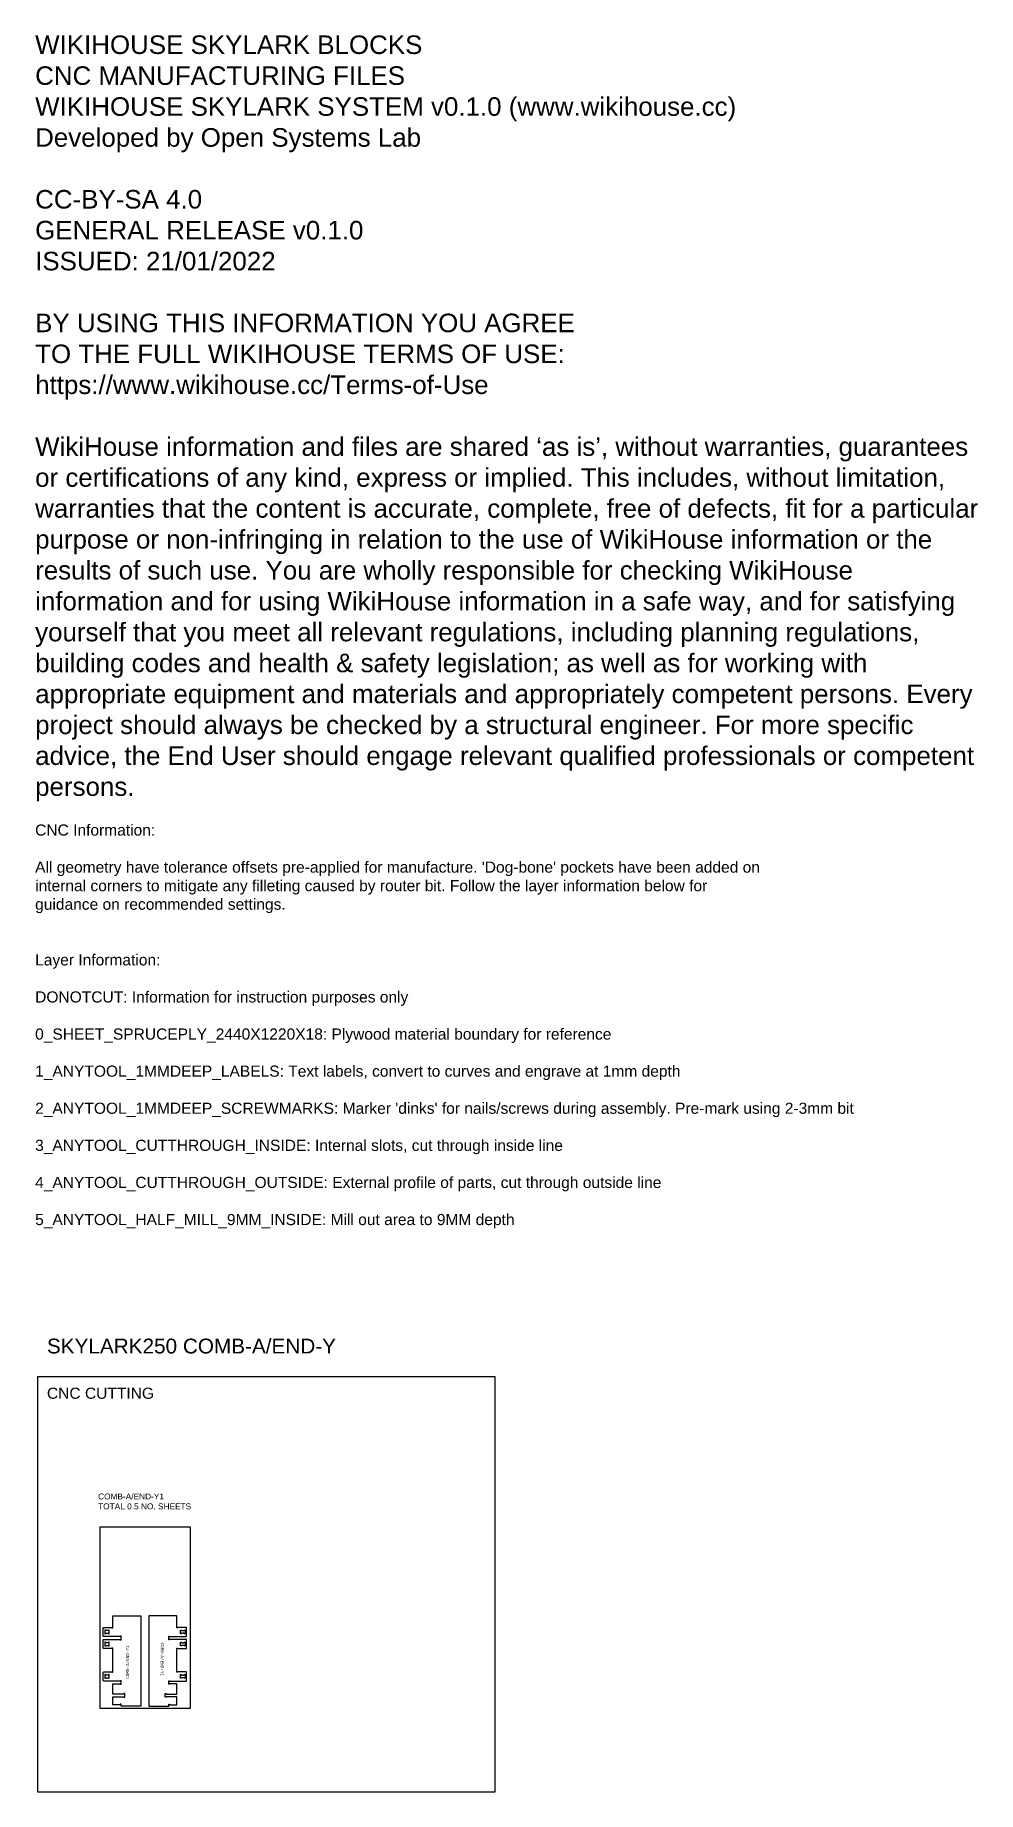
# Model space of a CAD drawing. Extents: x -30 to 12678, y 0 to 23683.
import ezdxf

# ---------------------------------------------------------------- set-up
doc = ezdxf.new("R2010")
doc.units = 0
for name, color, linetype in [('0_SHEET_SPRUCEPLY_2440X122', 1, 'CONTINUOUS'), ('1_ANYTOOL_1MMDEEP_LABELS_S', 2, 'CONTINUOUS'), ('3_ANYTOOL_CUTTHROUGH_INSID', 4, 'CONTINUOUS'), ('4_ANYTOOL_CUTTHROUGH_OUTSI', 5, 'CONTINUOUS'), ('DONOTCUT', 7, 'CONTINUOUS')]:
    doc.layers.add(name, color=color, linetype=linetype)
doc.styles.add('ARIAL_REGULAR', font='')
doc.styles.add('MONOTXT_REGULAR', font='')
doc.styles.get('ARIAL_REGULAR').set_extended_font_data('Arial')
doc.styles.get('MONOTXT_REGULAR').set_extended_font_data('Monotxt')

msp = doc.modelspace()

# ---------------------------------------------------------------- linework, layer by layer
at = {"layer": '0_SHEET_SPRUCEPLY_2440X122'}
msp.add_lwpolyline([(843, 1130), (2063, 1130), (2063, 3570), (843, 3570)], close=True, dxfattribs=at)
at = {"layer": '3_ANYTOOL_CUTTHROUGH_INSID'}
for points in [[(922, 2132), (922, 2138), (957, 2138), (957, 2132), (970, 2132), (970, 2181), (957, 2181), (957, 2175), (922, 2175), (922, 2181), (909, 2181), (909, 2132)], [(1978, 2132), (1978, 2138), (1943, 2138), (1943, 2132), (1930, 2132), (1930, 2181), (1943, 2181), (1943, 2175), (1978, 2175), (1978, 2181), (1991, 2181), (1991, 2132)], [(957, 1974), (957, 1968), (970, 1968), (970, 2017), (957, 2017), (957, 2011), (922, 2011), (922, 2017), (909, 2017), (909, 1968), (922, 1968), (922, 1974)], [(1943, 1974), (1943, 1968), (1930, 1968), (1930, 2017), (1943, 2017), (1943, 2011), (1978, 2011), (1978, 2017), (1991, 2017), (1991, 1968), (1978, 1968), (1978, 1974)], [(922, 1538), (957, 1538), (957, 1532), (970, 1532), (970, 1581), (957, 1581), (957, 1575), (922, 1575), (922, 1581), (909, 1581), (909, 1532), (922, 1532)], [(1978, 1538), (1943, 1538), (1943, 1532), (1930, 1532), (1930, 1581), (1943, 1581), (1943, 1575), (1978, 1575), (1978, 1581), (1991, 1581), (1991, 1532), (1978, 1532)]]:
    msp.add_lwpolyline(points, close=True, dxfattribs=at)
at = {"layer": '4_ANYTOOL_CUTTHROUGH_OUTSI'}
for points in [[(899, 1931, -0.414214), (888, 1943), (888, 2045, -0.414214), (899, 2056), (1117, 2056), (1117, 2050), (1130, 2050), (1130, 2099), (1117, 2099), (1117, 2093), (899, 2093), (899, 2093, -0.414214), (888, 2105), (888, 2207, -0.414214), (899, 2218), (1005, 2218), (1005, 2212), (1018, 2212), (1018, 2374), (1397, 2374), (1397, 1157), (1130, 1157), (1130, 1181), (1117, 1181), (1117, 1175), (1018, 1175), (1018, 1281), (1164, 1281), (1164, 1275), (1177, 1275), (1177, 1324), (1164, 1324), (1164, 1318), (1018, 1318), (1018, 1456), (1117, 1456), (1117, 1450), (1130, 1450), (1130, 1499), (1117, 1499), (1117, 1493), (899, 1493), (899, 1493, -0.414214), (888, 1505), (888, 1607, -0.414214), (899, 1618), (1005, 1618), (1005, 1612), (1018, 1612), (1018, 1937), (1005, 1937), (1005, 1931), (899, 1931)], [(2000, 1931, 0.414214), (2012, 1943), (2012, 2045, 0.414214), (2000, 2056), (1783, 2056), (1783, 2050), (1770, 2050), (1770, 2099), (1783, 2099), (1783, 2093), (2000, 2093), (2000, 2093, 0.414214), (2012, 2105), (2012, 2207, 0.414214), (2000, 2218), (1895, 2218), (1895, 2212), (1882, 2212), (1882, 2374), (1503, 2374), (1503, 1157), (1770, 1157), (1770, 1181), (1783, 1181), (1783, 1175), (1882, 1175), (1882, 1281), (1736, 1281), (1736, 1275), (1723, 1275), (1723, 1324), (1736, 1324), (1736, 1318), (1882, 1318), (1882, 1456), (1783, 1456), (1783, 1450), (1770, 1450), (1770, 1499), (1783, 1499), (1783, 1493), (2000, 1493), (2000, 1493, 0.414214), (2012, 1505), (2012, 1607, 0.414214), (2000, 1618), (1895, 1618), (1895, 1612), (1882, 1612), (1882, 1937), (1895, 1937), (1895, 1931), (2000, 1931)]]:
    msp.add_lwpolyline(points, format="xyb", close=True, dxfattribs=at)
at = {"layer": 'DONOTCUT'}
msp.add_lwpolyline([(0, 0), (6173, 0), (6173, 5593), (0, 5593)], close=True, dxfattribs=at)

# ---------------------------------------------------------------- texts
at = {"layer": '0_SHEET_SPRUCEPLY_2440X122', "color": 1, "insert": (843, 3647), "char_height": 0.5, "width": 4.92, "attachment_point": 1, "style": 'ARIAL_REGULAR'}
msp.add_mtext('003 x1', dxfattribs=at)
at = {"layer": '1_ANYTOOL_1MMDEEP_LABELS_S', "char_height": 40, "width": 1099.24, "attachment_point": 1, "style": 'MONOTXT_REGULAR'}
for insert, rotation in [((1196, 1525, 0), 90), ((1704, 2013, 0), 270)]:
    msp.add_mtext('COMB-A/END-Y1', dxfattribs=dict(at, insert=insert, rotation=rotation))
at = {"layer": 'DONOTCUT', "attachment_point": 1, "style": 'ARIAL_REGULAR'}
for s, insert, char_height, width in [('{\\fArial;WIKIHOUSE SKYLARK BLOCKS}\\P{\\fArial;CNC MANUFACTURING FILES}\\P{\\fArial;WIKIHOUSE SKYLARK SYSTEM v0.1.0 (www.wikihouse.cc)}\\P{\\fArial;Developed by Open Systems Lab}\\P\\P{\\fArial;CC-BY-SA 4.0}\\P{\\fArial;GENERAL RELEASE v0.1.0}\\P{\\fArial;ISSUED: 21/01/2022}\\P\\P{\\fArial;BY USING THIS INFORMATION YOU AGREE }\\P{\\fArial;TO THE FULL WIKIHOUSE TERMS OF USE:}\\P{\\fArial;https://www.wikihouse.cc/Terms-of-Use}\\P\\P{\\fArial;WikiHouse information and files are shared }{\\fArial;‘as is}{\\fArial;’, without warranties, guarantees }\\P{\\fArial;or certifications of any kind, express or implied. This includes, without limitation, }\\P{\\fArial;warranties that the content is accurate, complete, free of defects, fit for a particular }\\P{\\fArial;purpose or non-infringing in relation to the use of WikiHouse information or the }\\P{\\fArial;results of such use. You are wholly responsible for checking WikiHouse }\\P{\\fArial;information and for using WikiHouse information in a safe way, and for satisfying }\\P{\\fArial;yourself that you meet all relevant regulations, including planning regulations, }\\P{\\fArial;building codes and health & safety legislation; as well as for working with }\\P{\\fArial;appropriate equipment and materials and appropriately competent persons. Every }\\P{\\fArial;project should always be checked by a structural engineer. For more specific }\\P{\\fArial;advice, the End User should engage relevant qualified professionals or competent }\\P{\\fArial;persons.}\\P', (-30, 23679), 250, 12895.38), ("{\\fArial;CNC Information:}\\P\\P{\\fArial;All geometry have tolerance offsets pre-applied for manufacture. 'Dog-bone' pockets have been added on}\\P{\\fArial;internal corners to mitigate any filleting caused by router bit. Follow the layer information below for}\\P{\\fArial;guidance on recommended settings.}\\P\\P\\P{\\fArial;Layer Information:}\\P\\P{\\fArial;DONOTCUT: Information for instruction purposes only}\\P\\P{\\fArial;0_SHEET_SPRUCEPLY_2440X1220X18: Plywood material boundary for reference}\\P\\P{\\fArial;1_ANYTOOL_1MMDEEP_LABELS: Text labels, convert to curves and engrave at 1mm depth}\\P\\P{\\fArial;2_ANYTOOL_1MMDEEP_SCREWMARKS: Marker 'dinks' for nails/screws during assembly. Pre-mark using 2-3mm bit}\\P\\P{\\fArial;3_ANYTOOL_CUTTHROUGH_INSIDE: Internal slots, cut through inside line}\\P\\P{\\fArial;4_ANYTOOL_CUTTHROUGH_OUTSIDE: External profile of parts, cut through outside line}\\P\\P{\\fArial;5_ANYTOOL_HALF_MILL_9MM_INSIDE: Mill out area to 9MM depth}", (-30, 13042), 150, 22265.22), ('SKYLARK250 COMB-A/END-Y', (129, 6110, 0), 200, 8158.7), ('CNC CUTTING', (129, 5449, 0), 150, 3150), ('{\\fArial;COMB-A/END-Y1}\\P{\\fArial;TOTAL 0.5 NO. SHEETS}', (819, 4022), 80, 2646.09)]:
    msp.add_mtext(s, dxfattribs=dict(at, insert=insert, char_height=char_height, width=width))

doc.saveas('drawing.dxf')
